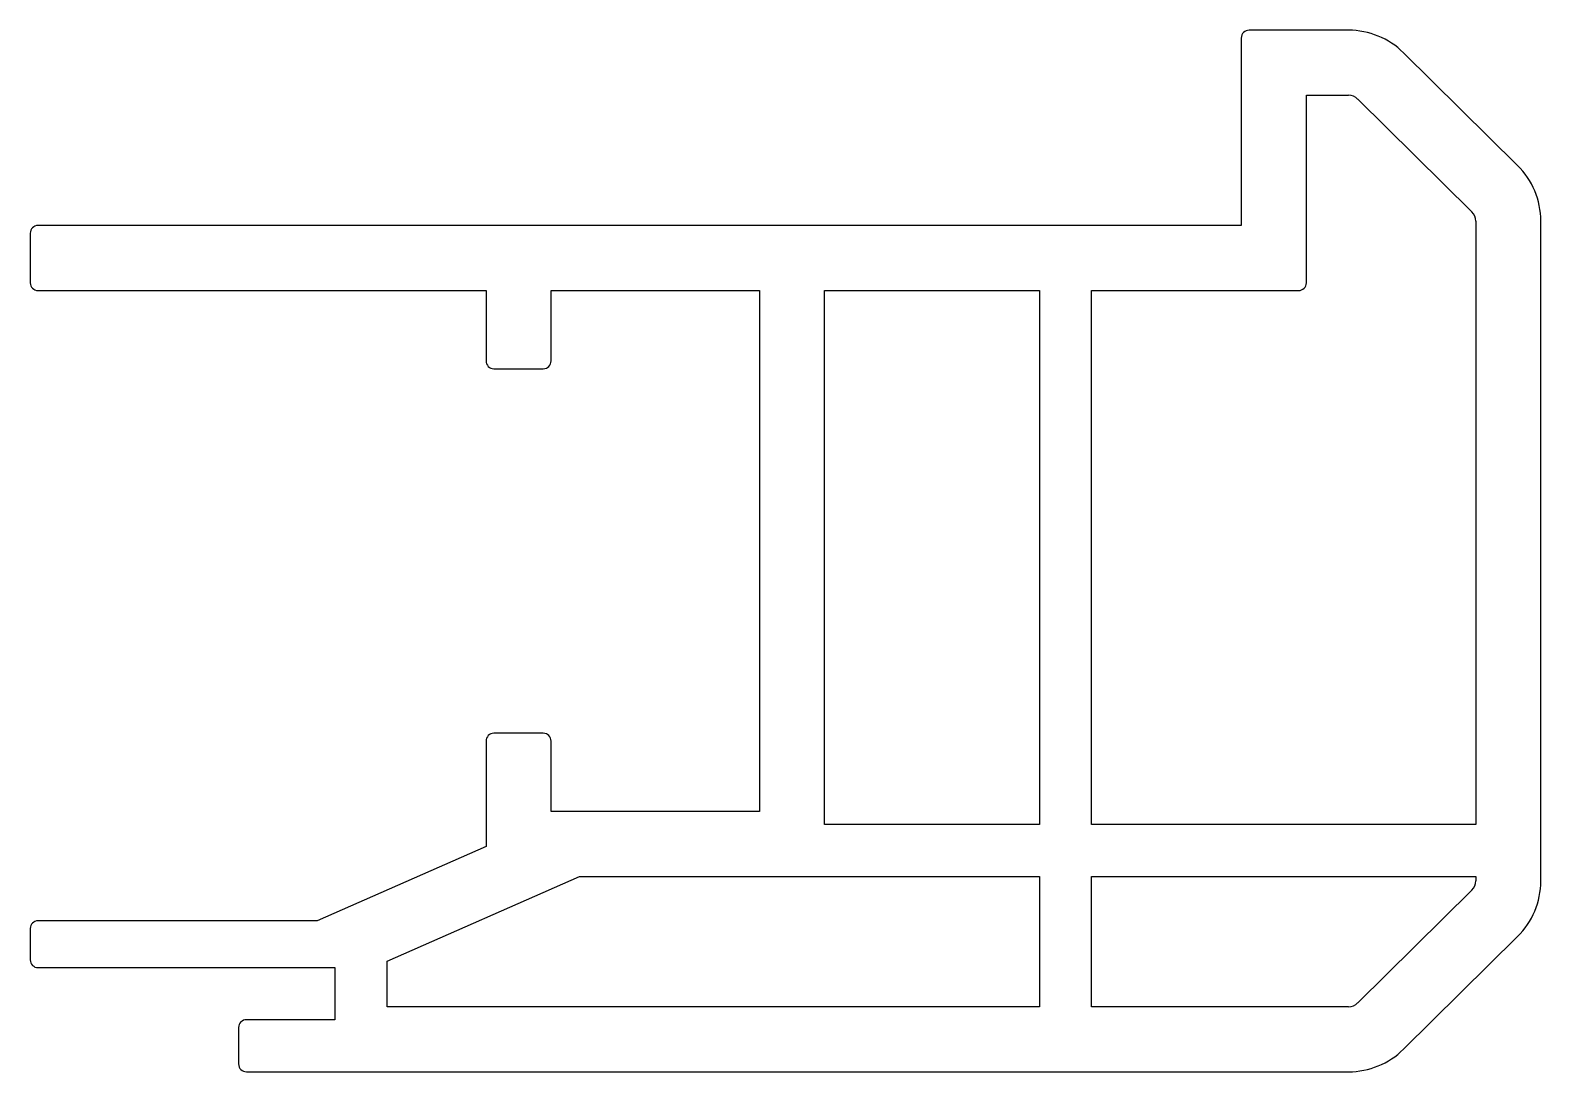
# Model space of a CAD drawing. Extents: x 2083.3 to 2141.3, y 1542.4 to 1582.4.
import ezdxf

# ---------------------------------------------------------------- set-up
doc = ezdxf.new("R2010")
doc.units = 0
doc.layers.get('0').update_dxf_attribs({"linetype": 'CONTINUOUS'})

msp = doc.modelspace()

# ---------------------------------------------------------------- linework, layer by layer
for p, q in [((2133.952, 1582.36), (2130.135, 1582.36)), ((2129.835, 1582.06), (2129.835, 1574.86)), ((2140.443, 1577.165), (2136.061, 1581.494)), ((2132.335, 1572.66), (2132.335, 1579.86)), ((2132.335, 1579.86), (2133.952, 1579.86)), ((2134.304, 1579.715), (2138.686, 1575.387)), ((2129.835, 1574.86), (2083.635, 1574.86)), ((2138.835, 1575.031), (2138.835, 1551.86)), ((2141.335, 1549.688), (2141.335, 1575.031)), ((2083.335, 1574.56), (2083.335, 1572.66)), ((2083.635, 1572.36), (2100.835, 1572.36)), ((2100.835, 1572.36), (2100.835, 1569.66)), ((2103.335, 1569.66), (2103.335, 1572.36)), ((2103.335, 1572.36), (2111.335, 1572.36)), ((2111.335, 1572.36), (2111.335, 1552.36)), ((2113.835, 1551.86), (2113.835, 1572.36)), ((2113.835, 1572.36), (2122.085, 1572.36)), ((2122.085, 1572.36), (2122.085, 1551.86)), ((2124.085, 1551.86), (2124.085, 1572.36)), ((2124.085, 1572.36), (2132.035, 1572.36)), ((2101.135, 1569.36), (2103.035, 1569.36)), ((2100.835, 1555.06), (2100.835, 1551.014)), ((2103.035, 1555.36), (2101.135, 1555.36)), ((2103.335, 1552.36), (2103.335, 1555.06)), ((2111.335, 1552.36), (2103.335, 1552.36)), ((2122.085, 1551.86), (2113.835, 1551.86)), ((2138.835, 1551.86), (2124.085, 1551.86)), ((2100.835, 1551.014), (2094.348, 1548.16)), ((2097.035, 1546.61), (2104.419, 1549.86)), ((2104.419, 1549.86), (2122.085, 1549.86)), ((2122.085, 1549.86), (2122.085, 1544.86)), ((2124.085, 1544.86), (2124.085, 1549.86)), ((2124.085, 1549.86), (2138.835, 1549.86)), ((2138.835, 1549.86), (2138.835, 1549.688)), ((2138.686, 1549.332), (2134.304, 1545.004)), ((2094.348, 1548.16), (2083.635, 1548.16)), ((2083.335, 1547.86), (2083.335, 1546.66)), ((2136.061, 1543.225), (2140.443, 1547.554)), ((2083.635, 1546.36), (2095.035, 1546.36)), ((2095.035, 1546.36), (2095.035, 1544.36)), ((2097.035, 1544.86), (2097.035, 1546.61)), ((2122.085, 1544.86), (2097.035, 1544.86)), ((2133.952, 1544.86), (2124.085, 1544.86)), ((2091.335, 1544.06), (2091.335, 1542.66)), ((2095.035, 1544.36), (2091.635, 1544.36)), ((2091.635, 1542.36), (2133.952, 1542.36))]:
    msp.add_line(p, q)
for centre, radius, start, end in [((2130.135, 1582.06), 0.3, 90, 180), ((2133.952, 1579.36), 3, 45.35242, 90), ((2133.952, 1579.36), 0.5, 45.35242, 90), ((2138.335, 1575.031), 3, 0, 45.35242), ((2138.335, 1575.031), 0.5, 0, 45.35242), ((2083.635, 1574.56), 0.3, 90, 180), ((2083.635, 1572.66), 0.3, 180, 270), ((2132.035, 1572.66), 0.3, 270, 0), ((2101.135, 1569.66), 0.3, 180, 270), ((2103.035, 1569.66), 0.3, 270, 0), ((2101.135, 1555.06), 0.3, 90, 180), ((2103.035, 1555.06), 0.3, 0, 90), ((2138.335, 1549.688), 0.5, 314.64758, 360), ((2138.335, 1549.688), 3, 314.64758, 0), ((2083.635, 1547.86), 0.3, 90, 180), ((2083.635, 1546.66), 0.3, 180, 270), ((2133.952, 1545.36), 0.5, 270, 314.64758), ((2091.635, 1544.06), 0.3, 90, 180), ((2133.952, 1545.36), 3, 270, 314.64758), ((2091.635, 1542.66), 0.3, 180, 270)]:
    msp.add_arc(centre, radius, start, end)

doc.saveas('drawing.dxf')
